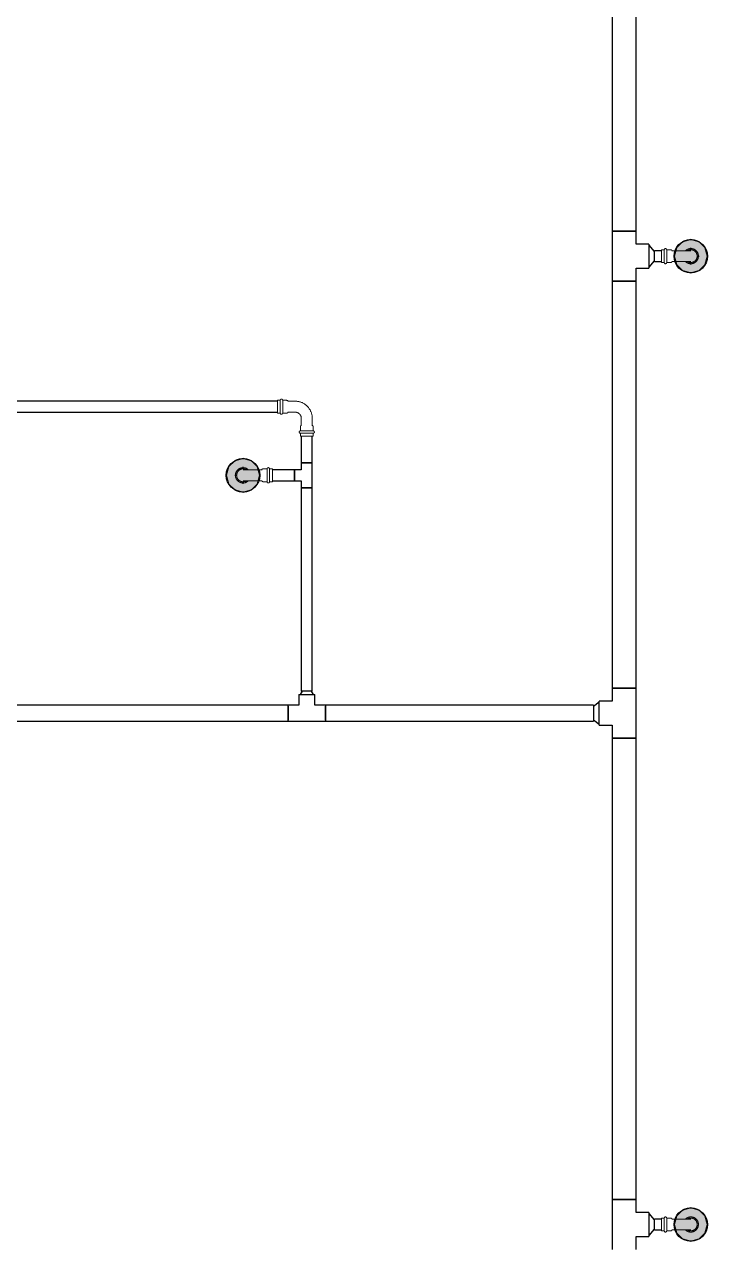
# Model space of a CAD drawing. Header units: inches. Extents: x -3327 to -1, y 8 to 1328.
# Drawn here: x -3140.8 to -3059, y 564.8 to 711.5 of the extents above; entities that cross this region are included whole.
import ezdxf

# ---------------------------------------------------------------- set-up
doc = ezdxf.new("R2010")
doc.units = ezdxf.units.IN
doc.header["$MEASUREMENT"] = 0
doc.layers.add('P-PIPE', color=3, linetype='Continuous', lineweight=9)
doc.layers.add('X - REF - FP', color=7, linetype='Continuous', true_color=0xb90000)

# ---------------------------------------------------------------- blocks, each defined once
blk = doc.blocks.new('Victaulic-VicPress316-Elbow 90-45deg Style P568_P571 - Standard-V2-SECOND LEVEL')
at = {"layer": 'P-PIPE'}
for p, q in [((-3203.7, 731.1), (-3203.7, 730.2)), ((-3202.39, 730.21), (-3202.39, 731.1)), ((-3203.81, 730.05), (-3203.81, 729.6)), ((-3203.05, 729.6), (-3203.81, 729.6)), ((-3202.28, 729.6), (-3203.05, 729.6)), ((-3202.28, 729.6), (-3202.28, 730.05)), ((-3203.81, 729.31), (-3203.81, 728.97)), ((-3203.05, 729.31), (-3203.81, 729.31)), ((-3203.81, 728.97), (-3203.05, 728.97)), ((-3202.28, 729.31), (-3203.05, 729.31)), ((-3203.05, 728.97), (-3202.28, 728.97)), ((-3202.28, 728.97), (-3202.28, 729.31))]:
    blk.add_line(p, q, dxfattribs=at)
at = {"layer": 'P-PIPE', "flags": 128}
for points in [[(-3203.05, 733.4), (-3203.08, 733.4), (-3203.12, 733.4), (-3203.16, 733.4), (-3203.19, 733.39), (-3203.23, 733.38), (-3203.26, 733.38), (-3203.3, 733.37), (-3203.33, 733.36), (-3203.37, 733.34), (-3203.4, 733.33), (-3203.43, 733.32), (-3203.47, 733.3), (-3203.5, 733.28), (-3203.53, 733.26), (-3203.56, 733.24), (-3203.59, 733.22), (-3203.62, 733.2), (-3203.65, 733.18), (-3203.67, 733.15), (-3203.7, 733.13), (-3203.73, 733.1), (-3203.75, 733.07), (-3203.77, 733.04), (-3203.79, 733.01), (-3203.81, 732.98), (-3203.83, 732.95), (-3203.85, 732.92), (-3203.87, 732.89), (-3203.88, 732.85), (-3203.9, 732.82), (-3203.91, 732.79), (-3203.92, 732.75), (-3203.93, 732.72), (-3203.94, 732.68), (-3203.94, 732.65), (-3203.95, 732.61), (-3203.95, 732.57), (-3203.96, 732.54), (-3203.96, 732.5), (-3203.96, 732.46), (-3203.96, 732.43), (-3203.95, 732.39), (-3203.95, 732.35), (-3203.94, 732.32), (-3203.93, 732.28), (-3203.93, 732.25), (-3203.91, 732.21), (-3203.9, 732.18), (-3203.89, 732.14), (-3203.88, 732.11), (-3203.86, 732.08), (-3203.84, 732.05), (-3203.82, 732.01), (-3203.8, 731.98), (-3203.78, 731.95), (-3203.76, 731.92), (-3203.74, 731.9), (-3203.71, 731.87)], [(-3203.05, 733.26), (-3203.08, 733.26), (-3203.11, 733.25), (-3203.14, 733.25), (-3203.17, 733.25), (-3203.2, 733.24), (-3203.23, 733.23), (-3203.26, 733.23), (-3203.29, 733.22), (-3203.32, 733.21), (-3203.34, 733.2), (-3203.37, 733.18), (-3203.4, 733.17), (-3203.43, 733.16), (-3203.45, 733.14), (-3203.48, 733.12), (-3203.5, 733.1), (-3203.53, 733.09), (-3203.55, 733.07), (-3203.57, 733.05), (-3203.6, 733.02), (-3203.62, 733), (-3203.64, 732.98), (-3203.66, 732.95), (-3203.67, 732.93), (-3203.69, 732.9), (-3203.71, 732.88), (-3203.72, 732.85), (-3203.74, 732.82), (-3203.75, 732.8), (-3203.76, 732.77), (-3203.77, 732.74), (-3203.78, 732.71), (-3203.79, 732.68), (-3203.8, 732.65), (-3203.8, 732.62), (-3203.81, 732.59), (-3203.81, 732.56), (-3203.81, 732.53), (-3203.81, 732.5), (-3203.81, 732.47), (-3203.81, 732.44), (-3203.81, 732.41), (-3203.8, 732.38), (-3203.8, 732.35), (-3203.79, 732.32), (-3203.78, 732.29), (-3203.78, 732.26), (-3203.77, 732.23), (-3203.76, 732.2), (-3203.74, 732.17), (-3203.73, 732.14), (-3203.72, 732.12), (-3203.7, 732.1)], [(-3203.7, 732.49), (-3203.7, 732.49), (-3203.7, 732.49), (-3203.7, 732.48), (-3203.7, 732.47), (-3203.7, 732.46), (-3203.7, 732.45), (-3203.7, 732.44), (-3203.7, 732.42), (-3203.7, 732.4), (-3203.7, 732.38), (-3203.7, 732.36), (-3203.7, 732.33), (-3203.7, 732.31), (-3203.7, 732.28), (-3203.7, 732.25), (-3203.7, 732.21), (-3203.7, 732.18), (-3203.7, 732.14), (-3203.7, 732.11), (-3203.7, 732.07), (-3203.7, 732.03), (-3203.7, 731.98), (-3203.7, 731.94), (-3203.7, 731.9), (-3203.7, 731.85), (-3203.7, 731.8), (-3203.7, 731.75), (-3203.7, 731.7), (-3203.7, 731.65), (-3203.7, 731.6), (-3203.7, 731.55), (-3203.7, 731.5), (-3203.7, 731.44), (-3203.7, 731.39), (-3203.7, 731.33), (-3203.7, 731.28), (-3203.7, 731.22), (-3203.7, 731.17), (-3203.7, 731.11), (-3203.7, 731.1)], [(-3202.39, 731.86), (-3202.37, 731.88), (-3202.34, 731.91), (-3202.32, 731.94), (-3202.3, 731.97), (-3202.28, 732), (-3202.26, 732.03), (-3202.24, 732.06), (-3202.23, 732.09), (-3202.21, 732.13), (-3202.2, 732.16), (-3202.18, 732.19), (-3202.17, 732.23), (-3202.16, 732.26), (-3202.15, 732.3), (-3202.15, 732.33), (-3202.14, 732.37), (-3202.14, 732.41), (-3202.14, 732.44), (-3202.13, 732.48), (-3202.13, 732.52), (-3202.14, 732.55), (-3202.14, 732.59), (-3202.14, 732.63), (-3202.15, 732.66), (-3202.16, 732.7), (-3202.17, 732.73), (-3202.18, 732.77), (-3202.19, 732.8), (-3202.2, 732.84), (-3202.22, 732.87), (-3202.23, 732.9), (-3202.25, 732.93), (-3202.27, 732.97), (-3202.29, 733), (-3202.31, 733.03), (-3202.33, 733.06), (-3202.35, 733.08), (-3202.38, 733.11), (-3202.4, 733.14), (-3202.43, 733.16), (-3202.46, 733.19), (-3202.49, 733.21), (-3202.51, 733.23), (-3202.55, 733.25), (-3202.58, 733.27), (-3202.61, 733.29), (-3202.64, 733.31), (-3202.67, 733.32), (-3202.71, 733.34), (-3202.74, 733.35), (-3202.78, 733.36), (-3202.81, 733.37), (-3202.85, 733.38), (-3202.88, 733.39), (-3202.92, 733.39), (-3202.95, 733.4), (-3202.99, 733.4), (-3203.03, 733.4), (-3203.05, 733.4)], [(-3202.39, 732.1), (-3202.37, 732.13), (-3202.36, 732.16), (-3202.34, 732.18), (-3202.33, 732.21), (-3202.32, 732.24), (-3202.31, 732.27), (-3202.3, 732.3), (-3202.3, 732.33), (-3202.29, 732.36), (-3202.29, 732.39), (-3202.28, 732.42), (-3202.28, 732.45), (-3202.28, 732.48), (-3202.28, 732.51), (-3202.28, 732.54), (-3202.28, 732.57), (-3202.29, 732.6), (-3202.29, 732.63), (-3202.3, 732.66), (-3202.31, 732.69), (-3202.32, 732.72), (-3202.33, 732.75), (-3202.34, 732.78), (-3202.35, 732.81), (-3202.36, 732.84), (-3202.38, 732.86), (-3202.39, 732.89), (-3202.41, 732.92), (-3202.43, 732.94), (-3202.44, 732.97), (-3202.46, 732.99), (-3202.48, 733.01), (-3202.51, 733.03), (-3202.53, 733.06), (-3202.55, 733.08), (-3202.58, 733.09), (-3202.6, 733.11), (-3202.62, 733.13), (-3202.65, 733.15), (-3202.68, 733.16), (-3202.7, 733.18), (-3202.73, 733.19), (-3202.76, 733.2), (-3202.79, 733.21), (-3202.82, 733.22), (-3202.85, 733.23), (-3202.88, 733.24), (-3202.91, 733.24), (-3202.94, 733.25), (-3202.97, 733.25), (-3203, 733.26), (-3203.03, 733.26), (-3203.05, 733.26)], [(-3202.39, 731.1), (-3202.39, 731.15), (-3202.39, 731.21), (-3202.39, 731.26), (-3202.39, 731.32), (-3202.39, 731.37), (-3202.39, 731.43), (-3202.39, 731.48), (-3202.39, 731.54), (-3202.39, 731.59), (-3202.39, 731.64), (-3202.39, 731.69), (-3202.39, 731.74), (-3202.39, 731.79), (-3202.39, 731.84), (-3202.39, 731.88), (-3202.39, 731.93), (-3202.39, 731.97), (-3202.39, 732.02), (-3202.39, 732.06), (-3202.39, 732.1), (-3202.39, 732.13), (-3202.39, 732.17), (-3202.39, 732.21), (-3202.39, 732.24), (-3202.39, 732.27), (-3202.39, 732.3), (-3202.39, 732.33), (-3202.39, 732.35), (-3202.39, 732.37), (-3202.39, 732.4), (-3202.39, 732.41), (-3202.39, 732.43), (-3202.39, 732.45), (-3202.39, 732.46), (-3202.39, 732.47), (-3202.39, 732.48), (-3202.39, 732.48), (-3202.39, 732.49), (-3202.39, 732.49), (-3202.39, 732.49)], [(-3203.81, 729.31), (-3203.82, 729.31), (-3203.82, 729.31), (-3203.83, 729.31), (-3203.84, 729.31), (-3203.84, 729.31), (-3203.85, 729.31), (-3203.85, 729.31), (-3203.86, 729.32), (-3203.86, 729.32), (-3203.87, 729.32), (-3203.87, 729.32), (-3203.88, 729.32), (-3203.88, 729.33), (-3203.89, 729.33), (-3203.89, 729.33), (-3203.9, 729.34), (-3203.9, 729.34), (-3203.91, 729.34), (-3203.91, 729.35), (-3203.92, 729.35), (-3203.92, 729.36), (-3203.92, 729.36), (-3203.93, 729.37), (-3203.93, 729.37), (-3203.93, 729.38), (-3203.94, 729.38), (-3203.94, 729.39), (-3203.94, 729.39), (-3203.95, 729.4), (-3203.95, 729.4), (-3203.95, 729.41), (-3203.95, 729.41), (-3203.95, 729.42), (-3203.95, 729.42), (-3203.96, 729.43), (-3203.96, 729.44), (-3203.96, 729.44), (-3203.96, 729.45), (-3203.96, 729.45), (-3203.96, 729.46), (-3203.96, 729.46), (-3203.96, 729.47), (-3203.96, 729.48), (-3203.96, 729.48), (-3203.95, 729.49), (-3203.95, 729.49), (-3203.95, 729.5), (-3203.95, 729.5), (-3203.95, 729.51), (-3203.94, 729.51), (-3203.94, 729.52), (-3203.94, 729.52), (-3203.94, 729.53), (-3203.93, 729.53), (-3203.93, 729.54), (-3203.93, 729.54), (-3203.92, 729.55), (-3203.92, 729.55), (-3203.92, 729.56), (-3203.91, 729.56), (-3203.91, 729.57), (-3203.9, 729.57), (-3203.9, 729.57), (-3203.89, 729.58), (-3203.89, 729.58), (-3203.88, 729.58), (-3203.88, 729.58), (-3203.87, 729.59), (-3203.87, 729.59), (-3203.86, 729.59), (-3203.86, 729.59), (-3203.85, 729.59), (-3203.84, 729.6), (-3203.84, 729.6), (-3203.83, 729.6), (-3203.83, 729.6), (-3203.82, 729.6), (-3203.82, 729.6), (-3203.81, 729.6)], [(-3203.81, 730.05), (-3203.81, 730.06), (-3203.81, 730.07), (-3203.81, 730.08), (-3203.81, 730.09), (-3203.81, 730.11), (-3203.8, 730.12), (-3203.8, 730.13), (-3203.8, 730.14), (-3203.8, 730.15), (-3203.79, 730.16), (-3203.79, 730.17), (-3203.78, 730.18), (-3203.78, 730.19), (-3203.77, 730.2), (-3203.76, 730.2), (-3203.76, 730.21), (-3203.75, 730.22), (-3203.74, 730.23), (-3203.74, 730.24), (-3203.73, 730.25), (-3203.72, 730.25), (-3203.71, 730.26), (-3203.71, 730.27), (-3203.7, 730.27)], [(-3203.05, 729.6), (-3203.08, 729.6), (-3203.11, 729.6), (-3203.14, 729.6), (-3203.17, 729.6), (-3203.2, 729.6), (-3203.23, 729.6), (-3203.26, 729.6), (-3203.29, 729.6), (-3203.32, 729.6), (-3203.34, 729.6), (-3203.37, 729.6), (-3203.4, 729.6), (-3203.43, 729.6), (-3203.45, 729.6), (-3203.48, 729.6), (-3203.5, 729.6), (-3203.53, 729.6), (-3203.55, 729.6), (-3203.57, 729.6), (-3203.6, 729.6), (-3203.62, 729.6), (-3203.64, 729.6), (-3203.66, 729.6), (-3203.67, 729.6), (-3203.69, 729.6), (-3203.71, 729.6), (-3203.72, 729.6), (-3203.74, 729.6), (-3203.75, 729.6), (-3203.76, 729.6), (-3203.77, 729.6), (-3203.78, 729.6), (-3203.79, 729.6), (-3203.8, 729.6), (-3203.8, 729.6), (-3203.81, 729.6), (-3203.81, 729.6), (-3203.81, 729.6), (-3203.81, 729.6), (-3203.81, 729.6)], [(-3203.81, 729.6), (-3203.81, 729.6), (-3203.81, 729.6), (-3203.81, 729.6), (-3203.8, 729.6), (-3203.8, 729.6), (-3203.79, 729.6), (-3203.78, 729.6), (-3203.77, 729.6)], [(-3202.28, 729.6), (-3202.28, 729.6), (-3202.28, 729.6), (-3202.29, 729.6), (-3202.29, 729.6), (-3202.29, 729.6), (-3202.3, 729.6), (-3202.31, 729.6), (-3202.32, 729.6), (-3202.33, 729.6), (-3202.34, 729.6), (-3202.35, 729.6), (-3202.37, 729.6), (-3202.38, 729.6), (-3202.4, 729.6), (-3202.41, 729.6), (-3202.43, 729.6), (-3202.45, 729.6), (-3202.47, 729.6), (-3202.49, 729.6), (-3202.51, 729.6), (-3202.53, 729.6), (-3202.56, 729.6), (-3202.58, 729.6), (-3202.61, 729.6), (-3202.63, 729.6), (-3202.66, 729.6), (-3202.68, 729.6), (-3202.71, 729.6), (-3202.74, 729.6), (-3202.77, 729.6), (-3202.8, 729.6), (-3202.83, 729.6), (-3202.86, 729.6), (-3202.89, 729.6), (-3202.92, 729.6), (-3202.95, 729.6), (-3202.98, 729.6), (-3203.01, 729.6), (-3203.04, 729.6), (-3203.05, 729.6)], [(-3202.39, 730.27), (-3202.38, 730.26), (-3202.37, 730.26), (-3202.36, 730.25), (-3202.36, 730.24), (-3202.35, 730.23), (-3202.34, 730.22), (-3202.33, 730.22), (-3202.33, 730.21), (-3202.32, 730.2), (-3202.32, 730.19), (-3202.31, 730.18), (-3202.31, 730.17), (-3202.3, 730.16), (-3202.3, 730.15), (-3202.29, 730.14), (-3202.29, 730.13), (-3202.29, 730.12), (-3202.29, 730.11), (-3202.28, 730.1), (-3202.28, 730.09), (-3202.28, 730.07), (-3202.28, 730.06), (-3202.28, 730.05), (-3202.28, 730.05)], [(-3202.32, 729.6), (-3202.31, 729.6), (-3202.3, 729.6), (-3202.3, 729.6), (-3202.29, 729.6), (-3202.29, 729.6), (-3202.28, 729.6), (-3202.28, 729.6), (-3202.28, 729.6), (-3202.28, 729.6)], [(-3202.28, 729.6), (-3202.27, 729.6), (-3202.27, 729.6), (-3202.26, 729.6), (-3202.26, 729.6), (-3202.25, 729.6), (-3202.24, 729.6), (-3202.24, 729.59), (-3202.23, 729.59), (-3202.23, 729.59), (-3202.22, 729.59), (-3202.22, 729.59), (-3202.21, 729.58), (-3202.21, 729.58), (-3202.2, 729.58), (-3202.2, 729.57), (-3202.19, 729.57), (-3202.19, 729.57), (-3202.18, 729.56), (-3202.18, 729.56), (-3202.18, 729.56), (-3202.17, 729.55), (-3202.17, 729.55), (-3202.16, 729.54), (-3202.16, 729.54), (-3202.16, 729.53), (-3202.15, 729.53), (-3202.15, 729.52), (-3202.15, 729.52), (-3202.15, 729.51), (-3202.14, 729.51), (-3202.14, 729.5), (-3202.14, 729.5), (-3202.14, 729.49), (-3202.14, 729.48), (-3202.14, 729.48), (-3202.14, 729.47), (-3202.13, 729.47), (-3202.13, 729.46), (-3202.13, 729.46), (-3202.13, 729.45), (-3202.13, 729.44), (-3202.13, 729.44), (-3202.14, 729.43), (-3202.14, 729.43), (-3202.14, 729.42), (-3202.14, 729.42), (-3202.14, 729.41), (-3202.14, 729.4), (-3202.14, 729.4), (-3202.15, 729.39), (-3202.15, 729.39), (-3202.15, 729.38), (-3202.16, 729.38), (-3202.16, 729.37), (-3202.16, 729.37), (-3202.17, 729.36), (-3202.17, 729.36), (-3202.17, 729.35), (-3202.18, 729.35), (-3202.18, 729.35), (-3202.19, 729.34), (-3202.19, 729.34), (-3202.19, 729.34), (-3202.2, 729.33), (-3202.2, 729.33), (-3202.21, 729.33), (-3202.21, 729.32), (-3202.22, 729.32), (-3202.23, 729.32), (-3202.23, 729.32), (-3202.24, 729.32), (-3202.24, 729.31), (-3202.25, 729.31), (-3202.25, 729.31), (-3202.26, 729.31), (-3202.26, 729.31), (-3202.27, 729.31), (-3202.28, 729.31), (-3202.28, 729.31)], [(-3203.77, 729.31), (-3203.78, 729.31), (-3203.79, 729.31), (-3203.8, 729.31), (-3203.8, 729.31), (-3203.81, 729.31), (-3203.81, 729.31), (-3203.81, 729.31), (-3203.81, 729.31), (-3203.81, 729.31)], [(-3203.81, 729.31), (-3203.81, 729.31), (-3203.81, 729.31), (-3203.81, 729.31), (-3203.8, 729.31), (-3203.8, 729.31), (-3203.79, 729.31), (-3203.78, 729.31), (-3203.77, 729.31), (-3203.76, 729.31), (-3203.75, 729.31), (-3203.74, 729.31), (-3203.73, 729.31), (-3203.71, 729.31), (-3203.7, 729.31), (-3203.68, 729.31), (-3203.66, 729.31), (-3203.64, 729.31), (-3203.62, 729.31), (-3203.6, 729.31), (-3203.58, 729.31), (-3203.56, 729.31), (-3203.53, 729.31), (-3203.51, 729.31), (-3203.49, 729.31), (-3203.46, 729.31), (-3203.43, 729.31), (-3203.41, 729.31), (-3203.38, 729.31), (-3203.35, 729.31), (-3203.32, 729.31), (-3203.29, 729.31), (-3203.27, 729.31), (-3203.24, 729.31), (-3203.21, 729.31), (-3203.18, 729.31), (-3203.15, 729.31), (-3203.12, 729.31), (-3203.08, 729.31), (-3203.05, 729.31), (-3203.05, 729.31)], [(-3203.05, 729.31), (-3203.02, 729.31), (-3202.98, 729.31), (-3202.95, 729.31), (-3202.92, 729.31), (-3202.89, 729.31), (-3202.86, 729.31), (-3202.83, 729.31), (-3202.8, 729.31), (-3202.78, 729.31), (-3202.75, 729.31), (-3202.72, 729.31), (-3202.69, 729.31), (-3202.67, 729.31), (-3202.64, 729.31), (-3202.61, 729.31), (-3202.59, 729.31), (-3202.56, 729.31), (-3202.54, 729.31), (-3202.52, 729.31), (-3202.5, 729.31), (-3202.48, 729.31), (-3202.46, 729.31), (-3202.44, 729.31), (-3202.42, 729.31), (-3202.4, 729.31), (-3202.39, 729.31), (-3202.37, 729.31), (-3202.36, 729.31), (-3202.34, 729.31), (-3202.33, 729.31), (-3202.32, 729.31), (-3202.31, 729.31), (-3202.3, 729.31), (-3202.3, 729.31), (-3202.29, 729.31), (-3202.29, 729.31), (-3202.28, 729.31), (-3202.28, 729.31), (-3202.28, 729.31), (-3202.28, 729.31)], [(-3202.28, 729.31), (-3202.28, 729.31), (-3202.28, 729.31), (-3202.29, 729.31), (-3202.29, 729.31), (-3202.29, 729.31), (-3202.3, 729.31), (-3202.31, 729.31), (-3202.32, 729.31)]]:
    blk.add_lwpolyline(points, dxfattribs=at)
blk = doc.blocks.new('Victaulic-VicPress316-Elbow 90-45deg Style P568_P571 - Standard-V1-SECOND LEVEL')
at = {"layer": 'P-PIPE'}
for p, q in [((-0.77, 3.52), (-0.77, 3.18)), ((0.77, 3.52), (-0.77, 3.52)), ((-0.77, 3.18), (0.77, 3.18)), ((0.77, 3.18), (0.77, 3.52)), ((-0.77, 2.89), (-0.77, 2.44)), ((-0.77, 2.89), (0.77, 2.89)), ((-0.66, 2.28), (-0.66, 1.39)), ((0.66, 1.39), (0.66, 2.28)), ((0.77, 2.44), (0.77, 2.89)), ((-3.18, 0.77), (-3.52, 0.77)), ((-3.52, 0.77), (-3.52, -0.77)), ((-3.18, -0.77), (-3.18, 0.77)), ((-2.44, 0.77), (-2.89, 0.77)), ((-2.89, -0.77), (-2.89, 0.77)), ((-1.39, 0.66), (-2.28, 0.66)), ((-3.52, -0.77), (-3.18, -0.77)), ((-2.89, -0.77), (-2.44, -0.77)), ((-2.28, -0.66), (-1.39, -0.66))]:
    blk.add_line(p, q, dxfattribs=at)
at = {"layer": 'P-PIPE', "flags": 128}
for points in [[(-0.77, 2.89), (-0.77, 2.89), (-0.78, 2.89), (-0.78, 2.89), (-0.79, 2.89), (-0.8, 2.89), (-0.8, 2.89), (-0.81, 2.9), (-0.81, 2.9), (-0.82, 2.9), (-0.82, 2.9), (-0.83, 2.9), (-0.83, 2.91), (-0.84, 2.91), (-0.84, 2.91), (-0.85, 2.92), (-0.85, 2.92), (-0.86, 2.92), (-0.86, 2.93), (-0.87, 2.93), (-0.87, 2.93), (-0.87, 2.94), (-0.88, 2.94), (-0.88, 2.95), (-0.89, 2.95), (-0.89, 2.96), (-0.89, 2.96), (-0.89, 2.97), (-0.9, 2.97), (-0.9, 2.98), (-0.9, 2.98), (-0.9, 2.99), (-0.91, 2.99), (-0.91, 3), (-0.91, 3.01), (-0.91, 3.01), (-0.91, 3.02), (-0.91, 3.02), (-0.91, 3.03), (-0.91, 3.03), (-0.91, 3.04), (-0.91, 3.05), (-0.91, 3.05), (-0.91, 3.06), (-0.91, 3.06), (-0.91, 3.07), (-0.91, 3.07), (-0.91, 3.08), (-0.9, 3.09), (-0.9, 3.09), (-0.9, 3.1), (-0.9, 3.1), (-0.89, 3.11), (-0.89, 3.11), (-0.89, 3.12), (-0.88, 3.12), (-0.88, 3.13), (-0.88, 3.13), (-0.87, 3.14), (-0.87, 3.14), (-0.86, 3.14), (-0.86, 3.15), (-0.86, 3.15), (-0.85, 3.15), (-0.85, 3.16), (-0.84, 3.16), (-0.84, 3.16), (-0.83, 3.17), (-0.83, 3.17), (-0.82, 3.17), (-0.82, 3.17), (-0.81, 3.17), (-0.8, 3.18), (-0.8, 3.18), (-0.79, 3.18), (-0.79, 3.18), (-0.78, 3.18), (-0.78, 3.18), (-0.77, 3.18), (-0.77, 3.18)], [(0.77, 3.18), (0.77, 3.18), (0.76, 3.18), (0.76, 3.18), (0.76, 3.18), (0.75, 3.18), (0.74, 3.18), (0.74, 3.18), (0.73, 3.18), (0.72, 3.18), (0.71, 3.18), (0.69, 3.18), (0.68, 3.18), (0.67, 3.18), (0.65, 3.18), (0.63, 3.18), (0.61, 3.18), (0.6, 3.18), (0.58, 3.18), (0.56, 3.18), (0.53, 3.18), (0.51, 3.18), (0.49, 3.18), (0.46, 3.18), (0.44, 3.18), (0.41, 3.18), (0.39, 3.18), (0.36, 3.18), (0.33, 3.18), (0.31, 3.18), (0.28, 3.18), (0.25, 3.18), (0.22, 3.18), (0.19, 3.18), (0.16, 3.18), (0.13, 3.18), (0.1, 3.18), (0.07, 3.18), (0.04, 3.18), (0.01, 3.18), (-0.02, 3.18), (-0.05, 3.18), (-0.08, 3.18), (-0.11, 3.18), (-0.14, 3.18), (-0.17, 3.18), (-0.2, 3.18), (-0.23, 3.18), (-0.26, 3.18), (-0.29, 3.18), (-0.32, 3.18), (-0.35, 3.18), (-0.37, 3.18), (-0.4, 3.18), (-0.43, 3.18), (-0.45, 3.18), (-0.48, 3.18), (-0.5, 3.18), (-0.52, 3.18), (-0.54, 3.18), (-0.57, 3.18), (-0.59, 3.18), (-0.6, 3.18), (-0.62, 3.18), (-0.64, 3.18), (-0.66, 3.18), (-0.67, 3.18), (-0.69, 3.18), (-0.7, 3.18), (-0.71, 3.18), (-0.72, 3.18), (-0.73, 3.18), (-0.74, 3.18), (-0.75, 3.18), (-0.75, 3.18), (-0.76, 3.18), (-0.76, 3.18), (-0.77, 3.18), (-0.77, 3.18), (-0.77, 3.18)], [(-0.77, 3.18), (-0.77, 3.18), (-0.76, 3.18), (-0.76, 3.18), (-0.76, 3.18), (-0.75, 3.18), (-0.74, 3.18), (-0.74, 3.18), (-0.73, 3.18)], [(0.72, 3.18), (0.73, 3.18), (0.74, 3.18), (0.75, 3.18), (0.75, 3.18), (0.76, 3.18), (0.76, 3.18), (0.77, 3.18), (0.77, 3.18), (0.77, 3.18)], [(0.77, 3.18), (0.77, 3.18), (0.78, 3.18), (0.78, 3.18), (0.79, 3.18), (0.8, 3.18), (0.8, 3.18), (0.81, 3.18), (0.81, 3.17), (0.82, 3.17), (0.82, 3.17), (0.83, 3.17), (0.83, 3.17), (0.84, 3.16), (0.84, 3.16), (0.85, 3.16), (0.85, 3.15), (0.86, 3.15), (0.86, 3.15), (0.87, 3.14), (0.87, 3.14), (0.87, 3.13), (0.88, 3.13), (0.88, 3.12), (0.89, 3.12), (0.89, 3.11), (0.89, 3.11), (0.89, 3.1), (0.9, 3.1), (0.9, 3.09), (0.9, 3.09), (0.9, 3.08), (0.91, 3.08), (0.91, 3.07), (0.91, 3.07), (0.91, 3.06), (0.91, 3.05), (0.91, 3.05), (0.91, 3.04), (0.91, 3.04), (0.91, 3.03), (0.91, 3.03), (0.91, 3.02), (0.91, 3.01), (0.91, 3.01), (0.91, 3), (0.91, 3), (0.91, 2.99), (0.9, 2.99), (0.9, 2.98), (0.9, 2.98), (0.9, 2.97), (0.89, 2.97), (0.89, 2.96), (0.89, 2.96), (0.88, 2.95), (0.88, 2.95), (0.88, 2.94), (0.87, 2.94), (0.87, 2.93), (0.86, 2.93), (0.86, 2.92), (0.86, 2.92), (0.85, 2.92), (0.85, 2.91), (0.84, 2.91), (0.84, 2.91), (0.83, 2.91), (0.83, 2.9), (0.82, 2.9), (0.82, 2.9), (0.81, 2.9), (0.8, 2.9), (0.8, 2.89), (0.79, 2.89), (0.79, 2.89), (0.78, 2.89), (0.78, 2.89), (0.77, 2.89), (0.77, 2.89)], [(-0.77, 2.89), (-0.77, 2.89), (-0.76, 2.89), (-0.76, 2.89), (-0.76, 2.89), (-0.75, 2.89), (-0.74, 2.89), (-0.74, 2.89), (-0.73, 2.89), (-0.72, 2.89), (-0.71, 2.89), (-0.69, 2.89), (-0.68, 2.89), (-0.67, 2.89), (-0.65, 2.89), (-0.63, 2.89), (-0.61, 2.89), (-0.6, 2.89), (-0.58, 2.89), (-0.56, 2.89), (-0.53, 2.89), (-0.51, 2.89), (-0.49, 2.89), (-0.46, 2.89), (-0.44, 2.89), (-0.41, 2.89), (-0.39, 2.89), (-0.36, 2.89), (-0.33, 2.89), (-0.31, 2.89), (-0.28, 2.89), (-0.25, 2.89), (-0.22, 2.89), (-0.19, 2.89), (-0.16, 2.89), (-0.13, 2.89), (-0.1, 2.89), (-0.07, 2.89), (-0.04, 2.89), (-0.01, 2.89), (0.02, 2.89), (0.05, 2.89), (0.08, 2.89), (0.11, 2.89), (0.14, 2.89), (0.17, 2.89), (0.2, 2.89), (0.23, 2.89), (0.26, 2.89), (0.29, 2.89), (0.32, 2.89), (0.35, 2.89), (0.37, 2.89), (0.4, 2.89), (0.43, 2.89), (0.45, 2.89), (0.48, 2.89), (0.5, 2.89), (0.52, 2.89), (0.54, 2.89), (0.57, 2.89), (0.59, 2.89), (0.6, 2.89), (0.62, 2.89), (0.64, 2.89), (0.66, 2.89), (0.67, 2.89), (0.69, 2.89), (0.7, 2.89), (0.71, 2.89), (0.72, 2.89), (0.73, 2.89), (0.74, 2.89), (0.75, 2.89), (0.75, 2.89), (0.76, 2.89), (0.76, 2.89), (0.77, 2.89), (0.77, 2.89), (0.77, 2.89)], [(-0.72, 2.89), (-0.73, 2.89), (-0.74, 2.89), (-0.75, 2.89), (-0.75, 2.89), (-0.76, 2.89), (-0.76, 2.89), (-0.77, 2.89), (-0.77, 2.89), (-0.77, 2.89)], [(-0.66, 2.22), (-0.67, 2.23), (-0.67, 2.23), (-0.68, 2.24), (-0.69, 2.25), (-0.7, 2.26), (-0.7, 2.27), (-0.71, 2.27), (-0.72, 2.28), (-0.72, 2.29), (-0.73, 2.3), (-0.73, 2.31), (-0.74, 2.32), (-0.74, 2.33), (-0.75, 2.34), (-0.75, 2.35), (-0.76, 2.36), (-0.76, 2.37), (-0.76, 2.38), (-0.76, 2.39), (-0.76, 2.4), (-0.77, 2.42), (-0.77, 2.43), (-0.77, 2.44), (-0.77, 2.44)], [(0.77, 2.44), (0.77, 2.43), (0.77, 2.42), (0.76, 2.41), (0.76, 2.4), (0.76, 2.38), (0.76, 2.37), (0.76, 2.36), (0.75, 2.35), (0.75, 2.34), (0.74, 2.33), (0.74, 2.32), (0.74, 2.31), (0.73, 2.3), (0.72, 2.29), (0.72, 2.29), (0.71, 2.28), (0.71, 2.27), (0.7, 2.26), (0.69, 2.25), (0.68, 2.24), (0.68, 2.24), (0.67, 2.23), (0.66, 2.22), (0.66, 2.22)], [(0.77, 2.89), (0.77, 2.89), (0.76, 2.89), (0.76, 2.89), (0.76, 2.89), (0.75, 2.89), (0.74, 2.89), (0.74, 2.89), (0.73, 2.89)], [(-3.18, 0.77), (-3.18, 0.77), (-3.18, 0.78), (-3.18, 0.78), (-3.18, 0.79), (-3.18, 0.8), (-3.18, 0.8), (-3.18, 0.81), (-3.17, 0.81), (-3.17, 0.82), (-3.17, 0.82), (-3.17, 0.83), (-3.17, 0.83), (-3.16, 0.84), (-3.16, 0.84), (-3.16, 0.85), (-3.15, 0.85), (-3.15, 0.86), (-3.15, 0.86), (-3.14, 0.87), (-3.14, 0.87), (-3.13, 0.87), (-3.13, 0.88), (-3.12, 0.88), (-3.12, 0.89), (-3.11, 0.89), (-3.11, 0.89), (-3.1, 0.89), (-3.1, 0.9), (-3.09, 0.9), (-3.09, 0.9), (-3.08, 0.9), (-3.08, 0.91), (-3.07, 0.91), (-3.07, 0.91), (-3.06, 0.91), (-3.05, 0.91), (-3.05, 0.91), (-3.04, 0.91), (-3.04, 0.91), (-3.03, 0.91), (-3.03, 0.91), (-3.02, 0.91), (-3.01, 0.91), (-3.01, 0.91), (-3, 0.91), (-3, 0.91), (-2.99, 0.91), (-2.99, 0.9), (-2.98, 0.9), (-2.98, 0.9), (-2.97, 0.9), (-2.97, 0.89), (-2.96, 0.89), (-2.96, 0.89), (-2.95, 0.88), (-2.95, 0.88), (-2.94, 0.88), (-2.94, 0.87), (-2.93, 0.87), (-2.93, 0.86), (-2.92, 0.86), (-2.92, 0.86), (-2.92, 0.85), (-2.91, 0.85), (-2.91, 0.84), (-2.91, 0.84), (-2.91, 0.83), (-2.9, 0.83), (-2.9, 0.82), (-2.9, 0.82), (-2.9, 0.81), (-2.9, 0.8), (-2.89, 0.8), (-2.89, 0.79), (-2.89, 0.79), (-2.89, 0.78), (-2.89, 0.78), (-2.89, 0.77), (-2.89, 0.77)], [(-3.18, 0.77), (-3.18, 0.77), (-3.18, 0.76), (-3.18, 0.76), (-3.18, 0.76), (-3.18, 0.75), (-3.18, 0.74), (-3.18, 0.74), (-3.18, 0.73), (-3.18, 0.72), (-3.18, 0.71), (-3.18, 0.69), (-3.18, 0.68), (-3.18, 0.67), (-3.18, 0.65), (-3.18, 0.63), (-3.18, 0.61), (-3.18, 0.6), (-3.18, 0.58), (-3.18, 0.56), (-3.18, 0.53), (-3.18, 0.51), (-3.18, 0.49), (-3.18, 0.46), (-3.18, 0.44), (-3.18, 0.41), (-3.18, 0.39), (-3.18, 0.36), (-3.18, 0.33), (-3.18, 0.31), (-3.18, 0.28), (-3.18, 0.25), (-3.18, 0.22), (-3.18, 0.19), (-3.18, 0.16), (-3.18, 0.13), (-3.18, 0.1), (-3.18, 0.07), (-3.18, 0.04), (-3.18, 0.01), (-3.18, -0.02), (-3.18, -0.05), (-3.18, -0.08), (-3.18, -0.11), (-3.18, -0.14), (-3.18, -0.17), (-3.18, -0.2), (-3.18, -0.23), (-3.18, -0.26), (-3.18, -0.29), (-3.18, -0.32), (-3.18, -0.35), (-3.18, -0.37), (-3.18, -0.4), (-3.18, -0.43), (-3.18, -0.45), (-3.18, -0.48), (-3.18, -0.5), (-3.18, -0.52), (-3.18, -0.54), (-3.18, -0.57), (-3.18, -0.59), (-3.18, -0.6), (-3.18, -0.62), (-3.18, -0.64), (-3.18, -0.66), (-3.18, -0.67), (-3.18, -0.69), (-3.18, -0.7), (-3.18, -0.71), (-3.18, -0.72), (-3.18, -0.73), (-3.18, -0.74), (-3.18, -0.75), (-3.18, -0.75), (-3.18, -0.76), (-3.18, -0.76), (-3.18, -0.77), (-3.18, -0.77), (-3.18, -0.77)], [(-3.18, 0.72), (-3.18, 0.73), (-3.18, 0.74), (-3.18, 0.75), (-3.18, 0.75), (-3.18, 0.76), (-3.18, 0.76), (-3.18, 0.77), (-3.18, 0.77), (-3.18, 0.77)], [(-2.89, -0.77), (-2.89, -0.77), (-2.89, -0.76), (-2.89, -0.76), (-2.89, -0.76), (-2.89, -0.75), (-2.89, -0.74), (-2.89, -0.74), (-2.89, -0.73), (-2.89, -0.72), (-2.89, -0.71), (-2.89, -0.69), (-2.89, -0.68), (-2.89, -0.67), (-2.89, -0.65), (-2.89, -0.63), (-2.89, -0.61), (-2.89, -0.6), (-2.89, -0.58), (-2.89, -0.56), (-2.89, -0.53), (-2.89, -0.51), (-2.89, -0.49), (-2.89, -0.46), (-2.89, -0.44), (-2.89, -0.41), (-2.89, -0.39), (-2.89, -0.36), (-2.89, -0.33), (-2.89, -0.31), (-2.89, -0.28), (-2.89, -0.25), (-2.89, -0.22), (-2.89, -0.19), (-2.89, -0.16), (-2.89, -0.13), (-2.89, -0.1), (-2.89, -0.07), (-2.89, -0.04), (-2.89, -0.01), (-2.89, 0.02), (-2.89, 0.05), (-2.89, 0.08), (-2.89, 0.11), (-2.89, 0.14), (-2.89, 0.17), (-2.89, 0.2), (-2.89, 0.23), (-2.89, 0.26), (-2.89, 0.29), (-2.89, 0.32), (-2.89, 0.35), (-2.89, 0.37), (-2.89, 0.4), (-2.89, 0.43), (-2.89, 0.45), (-2.89, 0.48), (-2.89, 0.5), (-2.89, 0.52), (-2.89, 0.54), (-2.89, 0.57), (-2.89, 0.59), (-2.89, 0.6), (-2.89, 0.62), (-2.89, 0.64), (-2.89, 0.66), (-2.89, 0.67), (-2.89, 0.69), (-2.89, 0.7), (-2.89, 0.71), (-2.89, 0.72), (-2.89, 0.73), (-2.89, 0.74), (-2.89, 0.75), (-2.89, 0.75), (-2.89, 0.76), (-2.89, 0.76), (-2.89, 0.77), (-2.89, 0.77), (-2.89, 0.77)], [(-2.89, 0.77), (-2.89, 0.77), (-2.89, 0.76), (-2.89, 0.76), (-2.89, 0.76), (-2.89, 0.75), (-2.89, 0.74), (-2.89, 0.74), (-2.89, 0.73)], [(-2.44, 0.77), (-2.43, 0.77), (-2.42, 0.77), (-2.41, 0.76), (-2.4, 0.76), (-2.38, 0.76), (-2.37, 0.76), (-2.36, 0.76), (-2.35, 0.75), (-2.34, 0.75), (-2.33, 0.74), (-2.32, 0.74), (-2.31, 0.74), (-2.3, 0.73), (-2.29, 0.72), (-2.29, 0.72), (-2.28, 0.71), (-2.27, 0.71), (-2.26, 0.7), (-2.25, 0.69), (-2.24, 0.68), (-2.24, 0.68), (-2.23, 0.67), (-2.22, 0.66), (-2.22, 0.66)], [(-0.66, 1.39), (-0.66, 1.36), (-0.66, 1.33), (-0.66, 1.3), (-0.67, 1.28), (-0.67, 1.25), (-0.68, 1.22), (-0.69, 1.19), (-0.69, 1.16), (-0.7, 1.13), (-0.72, 1.11), (-0.73, 1.08), (-0.74, 1.05), (-0.75, 1.03), (-0.77, 1), (-0.79, 0.98), (-0.8, 0.95), (-0.82, 0.93), (-0.84, 0.91), (-0.86, 0.89), (-0.88, 0.87), (-0.9, 0.85), (-0.92, 0.83), (-0.95, 0.81), (-0.97, 0.79), (-1, 0.77), (-1.02, 0.76), (-1.05, 0.74), (-1.07, 0.73), (-1.1, 0.72), (-1.13, 0.71), (-1.15, 0.7), (-1.18, 0.69), (-1.21, 0.68), (-1.24, 0.67), (-1.27, 0.67), (-1.3, 0.66), (-1.33, 0.66), (-1.36, 0.66), (-1.39, 0.66), (-1.39, 0.66)], [(-1.39, -0.66), (-1.31, -0.66), (-1.23, -0.65), (-1.15, -0.64), (-1.07, -0.63), (-0.99, -0.62), (-0.91, -0.6), (-0.83, -0.58), (-0.75, -0.55), (-0.67, -0.53), (-0.59, -0.5), (-0.52, -0.46), (-0.45, -0.43), (-0.37, -0.39), (-0.3, -0.34), (-0.24, -0.3), (-0.17, -0.25), (-0.1, -0.2), (-0.04, -0.15), (0.02, -0.09), (0.08, -0.04), (0.13, 0.02), (0.19, 0.09), (0.24, 0.15), (0.29, 0.22), (0.33, 0.29), (0.38, 0.35), (0.42, 0.43), (0.45, 0.5), (0.49, 0.57), (0.52, 0.65), (0.55, 0.73), (0.57, 0.81), (0.59, 0.88), (0.61, 0.96), (0.63, 1.04), (0.64, 1.13), (0.65, 1.21), (0.65, 1.29), (0.66, 1.37), (0.66, 1.39)], [(-3.18, -0.77), (-3.18, -0.77), (-3.18, -0.76), (-3.18, -0.76), (-3.18, -0.76), (-3.18, -0.75), (-3.18, -0.74), (-3.18, -0.74), (-3.18, -0.73)], [(-2.89, -0.77), (-2.89, -0.77), (-2.89, -0.78), (-2.89, -0.78), (-2.89, -0.79), (-2.89, -0.8), (-2.89, -0.8), (-2.9, -0.81), (-2.9, -0.81), (-2.9, -0.82), (-2.9, -0.82), (-2.9, -0.83), (-2.91, -0.83), (-2.91, -0.84), (-2.91, -0.84), (-2.92, -0.85), (-2.92, -0.85), (-2.92, -0.86), (-2.93, -0.86), (-2.93, -0.87), (-2.93, -0.87), (-2.94, -0.87), (-2.94, -0.88), (-2.95, -0.88), (-2.95, -0.89), (-2.96, -0.89), (-2.96, -0.89), (-2.97, -0.89), (-2.97, -0.9), (-2.98, -0.9), (-2.98, -0.9), (-2.99, -0.9), (-2.99, -0.91), (-3, -0.91), (-3.01, -0.91), (-3.01, -0.91), (-3.02, -0.91), (-3.02, -0.91), (-3.03, -0.91), (-3.03, -0.91), (-3.04, -0.91), (-3.05, -0.91), (-3.05, -0.91), (-3.06, -0.91), (-3.06, -0.91), (-3.07, -0.91), (-3.07, -0.91), (-3.08, -0.91), (-3.09, -0.9), (-3.09, -0.9), (-3.1, -0.9), (-3.1, -0.9), (-3.11, -0.89), (-3.11, -0.89), (-3.12, -0.89), (-3.12, -0.88), (-3.13, -0.88), (-3.13, -0.88), (-3.14, -0.87), (-3.14, -0.87), (-3.14, -0.86), (-3.15, -0.86), (-3.15, -0.86), (-3.15, -0.85), (-3.16, -0.85), (-3.16, -0.84), (-3.16, -0.84), (-3.17, -0.83), (-3.17, -0.83), (-3.17, -0.82), (-3.17, -0.82), (-3.17, -0.81), (-3.18, -0.8), (-3.18, -0.8), (-3.18, -0.79), (-3.18, -0.79), (-3.18, -0.78), (-3.18, -0.78), (-3.18, -0.77), (-3.18, -0.77)], [(-2.89, -0.72), (-2.89, -0.73), (-2.89, -0.74), (-2.89, -0.75), (-2.89, -0.75), (-2.89, -0.76), (-2.89, -0.76), (-2.89, -0.77), (-2.89, -0.77), (-2.89, -0.77)], [(-2.22, -0.66), (-2.23, -0.67), (-2.23, -0.67), (-2.24, -0.68), (-2.25, -0.69), (-2.26, -0.7), (-2.27, -0.7), (-2.27, -0.71), (-2.28, -0.72), (-2.29, -0.72), (-2.3, -0.73), (-2.31, -0.73), (-2.32, -0.74), (-2.33, -0.74), (-2.34, -0.75), (-2.35, -0.75), (-2.36, -0.76), (-2.37, -0.76), (-2.38, -0.76), (-2.39, -0.76), (-2.4, -0.76), (-2.42, -0.77), (-2.43, -0.77), (-2.44, -0.77), (-2.44, -0.77)]]:
    blk.add_lwpolyline(points, dxfattribs=at)

msp = doc.modelspace()

# ---------------------------------------------------------------- hatches: boundary and pattern name
at = {"layer": 'X - REF - FP'}
for points in [[(-3061, 681.74), (-3060, 682.01), (-3059.27, 682.74), (-3059, 683.74), (-3059.27, 684.74), (-3060, 685.47), (-3061, 685.74), (-3062, 685.47), (-3062.73, 684.74), (-3063, 683.74), (-3062.73, 682.74), (-3062, 682.01)], [(-3114.64, 655.49), (-3113.64, 655.76), (-3112.9, 656.49), (-3112.64, 657.49), (-3112.9, 658.49), (-3113.64, 659.22), (-3114.64, 659.49), (-3115.64, 659.22), (-3116.37, 658.49), (-3116.64, 657.49), (-3116.37, 656.49), (-3115.64, 655.76)], [(-3061, 565.74), (-3060, 566.01), (-3059.27, 566.74), (-3059, 567.74), (-3059.27, 568.74), (-3060, 569.47), (-3061, 569.74), (-3062, 569.47), (-3062.73, 568.74), (-3063, 567.74), (-3062.73, 566.74), (-3062, 566.01)]]:
    msp.add_hatch(color=256, dxfattribs=at).paths.add_polyline_path(points, flags=0)
h = msp.add_hatch(color=256, dxfattribs=at)
edge = h.paths.add_edge_path(flags=0)
edge.add_arc((-3061, 683.74), 2, 0, 360)
h = msp.add_hatch(color=256, dxfattribs=at)
edge = h.paths.add_edge_path(flags=0)
edge.add_arc((-3114.64, 657.49), 2, 0, 360)
h = msp.add_hatch(color=256, dxfattribs=at)
edge = h.paths.add_edge_path(flags=0)
edge.add_arc((-3061, 567.74), 2, 0, 360)

# ---------------------------------------------------------------- linework, layer by layer
for p, q in [((-3070.43, 848.75), (-3070.43, 686.73)), ((-3067.56, 686.73), (-3067.56, 848.75)), ((-3068.28, 686.73), (-3070.43, 686.73)), ((-3070.43, 686.73), (-3070.43, 680.75)), ((-3070.39, 686.73), (-3070.24, 686.73)), ((-3070.24, 686.73), (-3070.01, 686.73)), ((-3070.01, 686.73), (-3069.72, 686.73)), ((-3069.72, 686.73), (-3069.37, 686.73)), ((-3069.37, 686.73), (-3068.63, 686.73)), ((-3068.63, 686.73), (-3068.28, 686.73)), ((-3067.56, 686.73), (-3068.28, 686.73)), ((-3068.28, 686.73), (-3067.98, 686.73)), ((-3067.98, 686.73), (-3067.75, 686.73)), ((-3067.75, 686.73), (-3067.61, 686.73)), ((-3067.56, 685.18), (-3067.56, 686.73)), ((-3062, 685.47), (-3062.73, 684.74)), ((-3061, 685.74), (-3062, 685.47)), ((-3060, 685.47), (-3061, 685.74)), ((-3059.27, 684.74), (-3060, 685.47)), ((-3066.01, 685.18), (-3067.56, 685.18)), ((-3066.01, 685.18), (-3066.01, 682.31)), ((-3065.35, 684.31), (-3066, 685.05)), ((-3064.52, 684.4), (-3065.35, 684.4)), ((-3065.35, 683.09), (-3065.35, 684.4)), ((-3062.73, 684.74), (-3063, 683.74)), ((-3061, 684.48), (-3061, 684.74)), ((-3059, 683.74), (-3059.27, 684.74)), ((-3066, 682.43), (-3065.35, 683.18)), ((-3065.35, 683.09), (-3064.52, 683.09)), ((-3063, 683.74), (-3062.73, 682.74)), ((-3062.73, 682.74), (-3062, 682.01)), ((-3061, 682.74), (-3061, 683.01)), ((-3060.26, 683.74), (-3060, 683.74)), ((-3060, 682.01), (-3059.27, 682.74)), ((-3059.27, 682.74), (-3059, 683.74)), ((-3067.56, 680.75), (-3067.56, 682.31)), ((-3067.56, 682.31), (-3066.01, 682.31)), ((-3062, 682.01), (-3061, 681.74)), ((-3061, 681.74), (-3060, 682.01)), ((-3070.43, 680.75), (-3070.43, 631.99)), ((-3070.43, 680.75), (-3068.28, 680.75)), ((-3070.24, 680.75), (-3070.39, 680.75)), ((-3070.01, 680.75), (-3070.24, 680.75)), ((-3069.72, 680.75), (-3070.01, 680.75)), ((-3069.37, 680.75), (-3069.72, 680.75)), ((-3068.63, 680.75), (-3069.37, 680.75)), ((-3068.28, 680.75), (-3068.63, 680.75)), ((-3067.98, 680.75), (-3068.28, 680.75)), ((-3068.28, 680.75), (-3067.56, 680.75)), ((-3067.75, 680.75), (-3067.98, 680.75)), ((-3067.61, 680.75), (-3067.75, 680.75)), ((-3067.56, 631.99), (-3067.56, 680.75)), ((-3110.52, 666.37), (-3194, 666.37)), ((-3194, 665.05), (-3110.52, 665.05)), ((-3107.66, 662.19), (-3107.66, 658.99)), ((-3106.34, 658.99), (-3106.34, 662.19)), ((-3115.64, 659.22), (-3116.37, 658.49)), ((-3114.64, 659.49), (-3115.64, 659.22)), ((-3113.64, 659.22), (-3114.64, 659.49)), ((-3112.9, 658.49), (-3113.64, 659.22)), ((-3107.66, 658.99), (-3107.66, 658.15)), ((-3107.66, 658.99), (-3107.63, 658.99)), ((-3106.34, 658.99), (-3107.66, 658.99)), ((-3107.63, 658.99), (-3107.57, 658.99)), ((-3107.57, 658.99), (-3107.46, 658.99)), ((-3107.46, 658.99), (-3107.33, 658.99)), ((-3107.33, 658.99), (-3107.17, 658.99)), ((-3107.17, 658.99), (-3106.83, 658.99)), ((-3106.83, 658.99), (-3106.67, 658.99)), ((-3106.67, 658.99), (-3106.53, 658.99)), ((-3106.53, 658.99), (-3106.43, 658.99)), ((-3106.43, 658.99), (-3106.36, 658.99)), ((-3106.36, 658.99), (-3106.34, 658.99)), ((-3106.34, 655.99), (-3106.34, 658.99)), ((-3116.37, 658.49), (-3116.64, 657.49)), ((-3116.64, 657.49), (-3116.37, 656.49)), ((-3115.64, 657.49), (-3115.37, 657.49)), ((-3114.64, 658.23), (-3114.64, 658.49)), ((-3112.64, 657.49), (-3112.9, 658.49)), ((-3112.9, 656.49), (-3112.64, 657.49)), ((-3108.49, 658.15), (-3111.12, 658.15)), ((-3108.49, 658.15), (-3108.49, 656.83)), ((-3107.66, 658.15), (-3108.49, 658.15)), ((-3108.49, 658.13), (-3108.49, 658.15)), ((-3108.49, 658.06), (-3108.49, 658.13)), ((-3108.49, 657.95), (-3108.49, 658.06)), ((-3108.49, 657.82), (-3108.49, 657.95)), ((-3108.49, 657.66), (-3108.49, 657.82)), ((-3108.49, 657.32), (-3108.49, 657.66)), ((-3116.37, 656.49), (-3115.64, 655.76)), ((-3114.64, 656.49), (-3114.64, 656.75)), ((-3113.64, 655.76), (-3112.9, 656.49)), ((-3111.12, 656.83), (-3108.49, 656.83)), ((-3108.49, 657.16), (-3108.49, 657.32)), ((-3108.49, 657.03), (-3108.49, 657.16)), ((-3108.49, 656.92), (-3108.49, 657.03)), ((-3108.49, 656.85), (-3108.49, 656.92)), ((-3108.49, 656.83), (-3108.49, 656.85)), ((-3108.49, 656.83), (-3107.66, 656.83)), ((-3107.66, 656.83), (-3107.66, 655.99)), ((-3107.66, 655.99), (-3107.66, 631.65)), ((-3107.66, 655.99), (-3106.34, 655.99)), ((-3107.63, 655.99), (-3107.66, 655.99)), ((-3107.57, 655.99), (-3107.63, 655.99)), ((-3107.46, 655.99), (-3107.57, 655.99)), ((-3107.33, 655.99), (-3107.46, 655.99)), ((-3107.17, 655.99), (-3107.33, 655.99)), ((-3106.83, 655.99), (-3107.17, 655.99)), ((-3106.67, 655.99), (-3106.83, 655.99)), ((-3106.53, 655.99), (-3106.67, 655.99)), ((-3106.43, 655.99), (-3106.53, 655.99)), ((-3106.36, 655.99), (-3106.43, 655.99)), ((-3106.34, 655.99), (-3106.36, 655.99)), ((-3106.34, 631.65), (-3106.34, 655.99)), ((-3115.64, 655.76), (-3114.64, 655.49)), ((-3114.64, 655.49), (-3113.64, 655.76)), ((-3107.95, 631.24), (-3107.95, 629.95)), ((-3107.95, 631.24), (-3106.05, 631.24)), ((-3107.56, 631.65), (-3107.81, 631.24)), ((-3106.34, 631.65), (-3107.66, 631.65)), ((-3106.19, 631.24), (-3106.44, 631.65)), ((-3106.05, 629.95), (-3106.05, 631.24)), ((-3070.43, 631.99), (-3070.43, 630.44)), ((-3069.72, 631.99), (-3070.43, 631.99)), ((-3070.39, 631.99), (-3070.24, 631.99)), ((-3070.24, 631.99), (-3070.01, 631.99)), ((-3070.01, 631.99), (-3069.72, 631.99)), ((-3069.72, 631.99), (-3069.37, 631.99)), ((-3067.56, 631.99), (-3069.72, 631.99)), ((-3069.37, 631.99), (-3068.63, 631.99)), ((-3068.63, 631.99), (-3068.28, 631.99)), ((-3068.28, 631.99), (-3067.98, 631.99)), ((-3067.98, 631.99), (-3067.75, 631.99)), ((-3067.75, 631.99), (-3067.61, 631.99)), ((-3067.56, 626.01), (-3067.56, 631.99)), ((-3109.24, 629.95), (-3176.89, 629.95)), ((-3107.95, 629.95), (-3109.24, 629.95)), ((-3109.24, 628.05), (-3109.24, 629.95)), ((-3109.24, 629.82), (-3109.24, 629.67)), ((-3109.24, 629.67), (-3109.24, 629.48)), ((-3104.75, 629.95), (-3106.05, 629.95)), ((-3072.65, 629.95), (-3104.75, 629.95)), ((-3104.75, 629.95), (-3104.75, 628.05)), ((-3104.75, 629.67), (-3104.75, 629.82)), ((-3104.75, 629.48), (-3104.75, 629.67)), ((-3071.99, 630.31), (-3072.65, 629.81)), ((-3072.65, 629.95), (-3072.65, 628.05)), ((-3070.43, 630.44), (-3071.99, 630.44)), ((-3071.99, 627.56), (-3071.99, 630.44)), ((-3109.24, 629.47), (-3109.24, 629.25)), ((-3109.24, 629.25), (-3109.24, 628.75)), ((-3109.24, 628.75), (-3109.24, 628.52)), ((-3109.24, 628.52), (-3109.24, 628.33)), ((-3109.24, 628.33), (-3109.24, 628.18)), ((-3104.75, 629.25), (-3104.75, 629.47)), ((-3104.75, 628.75), (-3104.75, 629.25)), ((-3104.75, 628.52), (-3104.75, 628.75)), ((-3104.75, 628.33), (-3104.75, 628.52)), ((-3104.75, 628.18), (-3104.75, 628.33)), ((-3072.65, 628.19), (-3071.99, 627.69)), ((-3176.89, 628.05), (-3109.24, 628.05)), ((-3109.24, 628.05), (-3104.75, 628.05)), ((-3104.75, 628.05), (-3072.65, 628.05)), ((-3071.99, 627.56), (-3070.43, 627.56)), ((-3070.43, 627.56), (-3070.43, 626.01)), ((-3070.43, 626.01), (-3070.43, 570.73)), ((-3070.43, 626.01), (-3069.72, 626.01)), ((-3070.24, 626.01), (-3070.39, 626.01)), ((-3070.01, 626.01), (-3070.24, 626.01)), ((-3069.72, 626.01), (-3070.01, 626.01)), ((-3069.37, 626.01), (-3069.72, 626.01)), ((-3069.72, 626.01), (-3067.56, 626.01)), ((-3068.63, 626.01), (-3069.37, 626.01)), ((-3068.28, 626.01), (-3068.63, 626.01)), ((-3067.98, 626.01), (-3068.28, 626.01)), ((-3067.75, 626.01), (-3067.98, 626.01)), ((-3067.61, 626.01), (-3067.75, 626.01)), ((-3067.56, 570.73), (-3067.56, 626.01)), ((-3068.28, 570.73), (-3070.43, 570.73)), ((-3070.43, 570.73), (-3070.43, 564.75)), ((-3070.39, 570.73), (-3070.24, 570.73)), ((-3070.24, 570.73), (-3070.01, 570.73)), ((-3070.01, 570.73), (-3069.72, 570.73)), ((-3069.72, 570.73), (-3069.37, 570.73)), ((-3069.37, 570.73), (-3068.63, 570.73)), ((-3068.63, 570.73), (-3068.28, 570.73)), ((-3067.56, 570.73), (-3068.28, 570.73)), ((-3068.28, 570.73), (-3067.98, 570.73)), ((-3067.98, 570.73), (-3067.75, 570.73)), ((-3067.75, 570.73), (-3067.61, 570.73)), ((-3067.56, 569.18), (-3067.56, 570.73)), ((-3062, 569.47), (-3062.73, 568.74)), ((-3061, 569.74), (-3062, 569.47)), ((-3060, 569.47), (-3061, 569.74)), ((-3059.27, 568.74), (-3060, 569.47)), ((-3066.01, 569.18), (-3067.56, 569.18)), ((-3066.01, 569.18), (-3066.01, 566.31)), ((-3065.35, 568.31), (-3066, 569.05)), ((-3064.52, 568.4), (-3065.35, 568.4)), ((-3065.35, 567.09), (-3065.35, 568.4)), ((-3062.73, 568.74), (-3063, 567.74)), ((-3059, 567.74), (-3059.27, 568.74)), ((-3066, 566.43), (-3065.35, 567.18)), ((-3065.35, 567.09), (-3064.52, 567.09)), ((-3063, 567.74), (-3062.73, 566.74)), ((-3062.73, 566.74), (-3062, 566.01)), ((-3060, 566.01), (-3059.27, 566.74)), ((-3059.27, 566.74), (-3059, 567.74)), ((-3067.56, 564.75), (-3067.56, 566.31)), ((-3067.56, 566.31), (-3066.01, 566.31)), ((-3062, 566.01), (-3061, 565.74)), ((-3061, 565.74), (-3060, 566.01))]:
    msp.add_line(p, q, dxfattribs=at)
for centre in [(-3061, 683.74), (-3114.64, 657.49), (-3061, 567.74)]:
    msp.add_circle(centre, 2, dxfattribs=at)

# ---------------------------------------------------------------- block references
for name, p, rotation in [('Victaulic-VicPress316-Elbow 90-45deg Style P568_P571 - Standard-V2-SECOND LEVEL', (-3793.49, -2519.3), 270), ('Victaulic-VicPress316-Elbow 90-45deg Style P568_P571 - Standard-V1-SECOND LEVEL', (-3107, 665.71), 90), ('Victaulic-VicPress316-Elbow 90-45deg Style P568_P571 - Standard-V2-SECOND LEVEL', (-2382.15, 3860.54), 90), ('Victaulic-VicPress316-Elbow 90-45deg Style P568_P571 - Standard-V2-SECOND LEVEL', (-3793.49, -2635.3), 270)]:
    msp.add_blockref(name, p, dxfattribs=dict(at, rotation=rotation))

doc.saveas('drawing.dxf')
